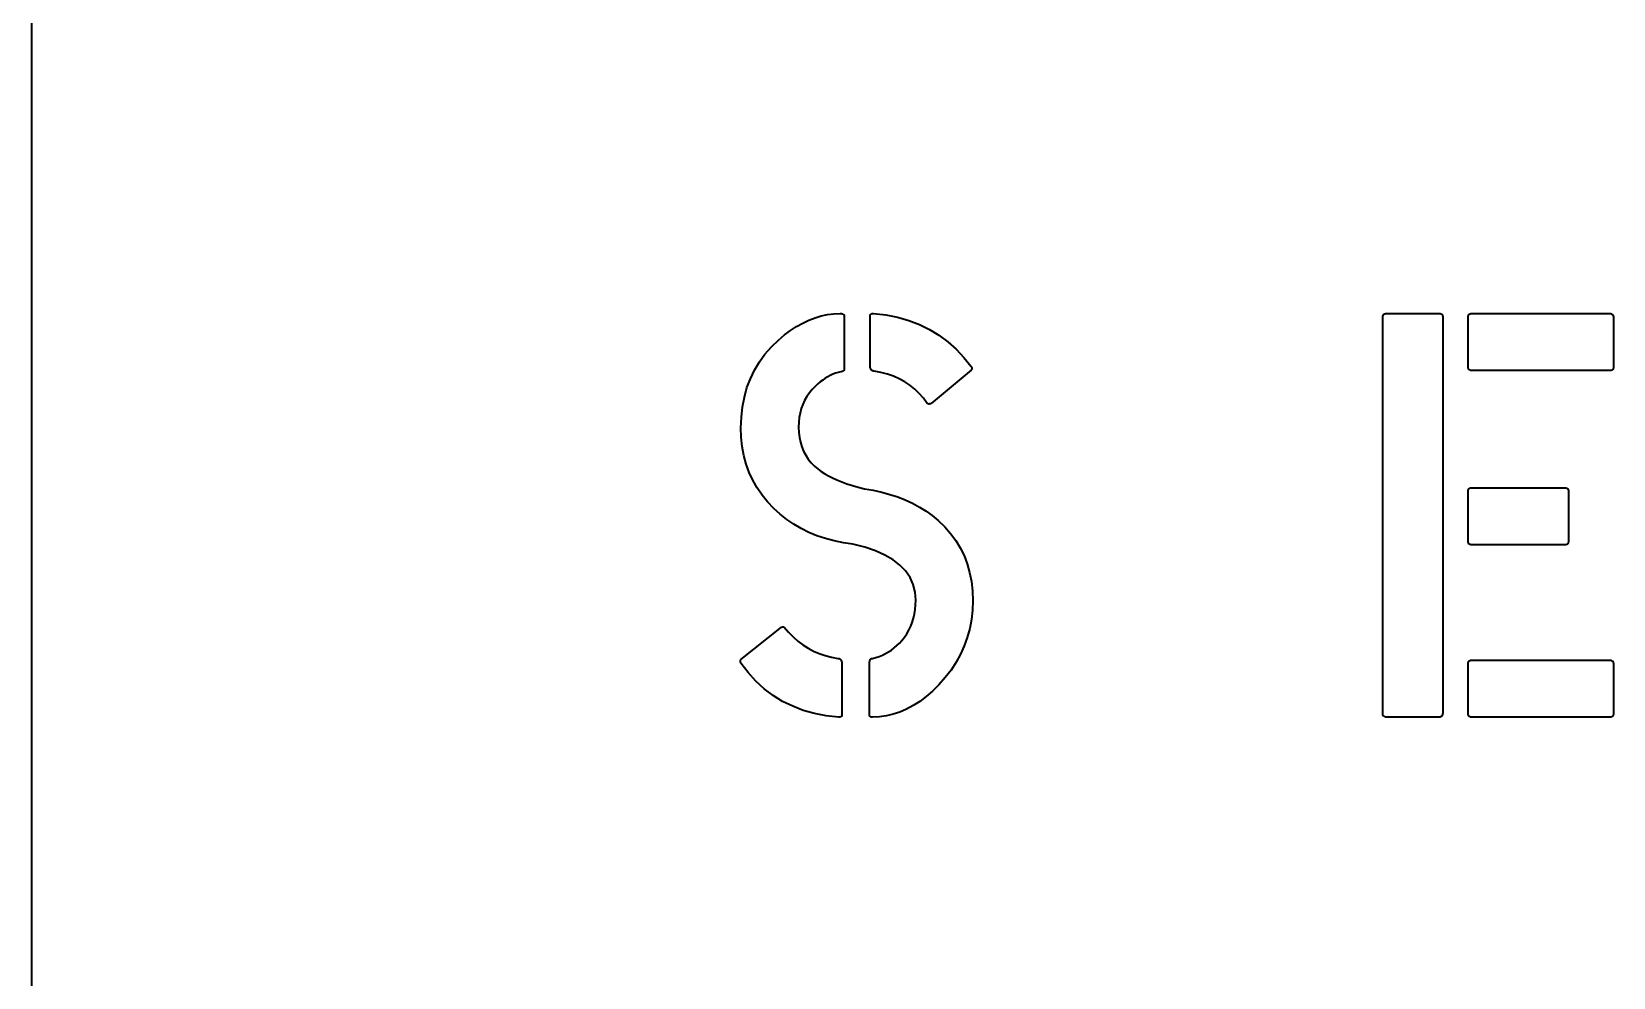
# Model space of a CAD drawing. Extents: x 10 to 410, y -69 to 348.
# Drawn here: x 10 to 88.4, y 38.1 to 85 of the extents above; entities that cross this region are included whole.
import ezdxf

# ---------------------------------------------------------------- set-up
doc = ezdxf.new("R2010")
doc.units = 0

msp = doc.modelspace()

# ---------------------------------------------------------------- linework, layer by layer
at = {"color": 7, "lineweight": 35}
msp.add_line((10, 348.5), (10, -51.5), dxfattribs=at)
at = {"color": 7, "lineweight": 35, "ltscale": 0.008435}
msp.add_line((48.209427, 70.526855), (48.514282, 70.671432), dxfattribs=at)
at = {"color": 7, "lineweight": 35, "ltscale": 0.008215}
msp.add_line((48.514282, 70.671432), (48.820862, 70.789719), dxfattribs=at)
at = {"color": 7, "lineweight": 35, "ltscale": 0.008043}
msp.add_line((48.820862, 70.789719), (49.129135, 70.881714), dxfattribs=at)
at = {"color": 7, "lineweight": 35, "ltscale": 0.007923}
msp.add_line((49.129135, 70.881714), (49.439148, 70.947433), dxfattribs=at)
at = {"color": 7, "lineweight": 35, "ltscale": 0.007855}
msp.add_line((49.439148, 70.947433), (49.750854, 70.986862), dxfattribs=at)
at = {"color": 7, "lineweight": 35, "ltscale": 0.007843}
msp.add_line((49.750854, 70.986862), (50.064285, 71), dxfattribs=at)
at = {"color": 7, "lineweight": 35, "ltscale": 0.00095}
msp.add_line((50.064285, 71), (50.10228, 70.998856), dxfattribs=at)
at = {"color": 7, "lineweight": 35, "ltscale": 0.000854}
msp.add_line((50.10228, 70.998856), (50.136276, 70.995422), dxfattribs=at)
at = {"color": 7, "lineweight": 35, "ltscale": 0.000764}
msp.add_line((50.136276, 70.995422), (50.16629, 70.989716), dxfattribs=at)
at = {"color": 7, "lineweight": 35, "ltscale": 0.00068}
for p, q in [((50.16629, 70.989716), (50.192291, 70.98172)), ((79.919708, 70.884293), (79.921432, 70.857147)), ((50.264282, 68.257141), (50.262573, 68.229996)), ((88.262856, 68.173141), (88.23571, 68.171432)), ((54.550858, 66.532578), (54.524857, 66.524567)), ((86.034279, 59.544571), (86.007133, 59.542862)), ((88.262856, 51.001709), (88.23571, 51))]:
    msp.add_line(p, q, dxfattribs=at)
at = {"color": 7, "lineweight": 35, "ltscale": 0.000607}
for p, q in [((50.192291, 70.98172), (50.214279, 70.97142)), ((51.591431, 53.893707), (51.612854, 53.905136))]:
    msp.add_line(p, q, dxfattribs=at)
at = {"color": 7, "lineweight": 35, "ltscale": 0.000549}
msp.add_line((50.214279, 70.97142), (50.232285, 70.958862), dxfattribs=at)
at = {"color": 7, "lineweight": 35, "ltscale": 0.00051}
msp.add_line((50.232285, 70.958862), (50.246277, 70.944), dxfattribs=at)
at = {"color": 7, "lineweight": 35, "ltscale": 0.000496}
msp.add_line((50.246277, 70.944), (50.256287, 70.926865), dxfattribs=at)
at = {"color": 7, "lineweight": 35, "ltscale": 0.000509}
for p, q in [((50.256287, 70.926865), (50.262283, 70.907425)), ((51.59285, 70.978577), (51.61171, 70.986282)), ((50.107147, 51.021423), (50.088287, 51.013718))]:
    msp.add_line(p, q, dxfattribs=at)
at = {"color": 7, "lineweight": 35, "ltscale": 0.000545}
msp.add_line((50.262283, 70.907425), (50.264282, 70.885712), dxfattribs=at)
at = {"color": 7, "lineweight": 35, "ltscale": 0.065714}
for p, q in [((50.264282, 70.885712), (50.264282, 68.257141)), ((77.121429, 71), (79.75, 71))]:
    msp.add_line(p, q, dxfattribs=at)
at = {"color": 7, "lineweight": 35, "ltscale": 0.000409}
for p, q in [((51.550003, 70.914291), (51.551712, 70.930573)), ((51.56543, 70.957993), (51.577423, 70.969147)), ((50.134567, 51.042007), (50.122574, 51.030853)), ((50.149994, 51.085709), (50.148285, 51.069427)), ((51.522858, 51.069427), (51.521423, 51.085709))]:
    msp.add_line(p, q, dxfattribs=at)
at = {"color": 7, "lineweight": 35, "ltscale": 0.063572}
msp.add_line((51.550003, 68.371429), (51.550003, 70.914291), dxfattribs=at)
at = {"color": 7, "lineweight": 35, "ltscale": 0.000386}
for p, q in [((51.551712, 70.930573), (51.556854, 70.945145)), ((51.556854, 70.945145), (51.56543, 70.957993)), ((50.143143, 51.054855), (50.134567, 51.042007)), ((50.148285, 51.069427), (50.143143, 51.054855))]:
    msp.add_line(p, q, dxfattribs=at)
at = {"color": 7, "lineweight": 35, "ltscale": 0.000452}
for p, q in [((51.577423, 70.969147), (51.59285, 70.978577)), ((50.122574, 51.030853), (50.107147, 51.021423))]:
    msp.add_line(p, q, dxfattribs=at)
at = {"color": 7, "lineweight": 35, "ltscale": 0.000577}
for p, q in [((51.61171, 70.986282), (51.634003, 70.992279)), ((79.906006, 70.930008), (79.914566, 70.908569)), ((50.257431, 68.205719), (50.248856, 68.18428)), ((56.56543, 68.217148), (56.550003, 68.199997)), ((88.308571, 68.186859), (88.28714, 68.178284)), ((86.079994, 59.558289), (86.058571, 59.549713)), ((50.088287, 51.013718), (50.065994, 51.007721)), ((88.308571, 51.015427), (88.28714, 51.006851))]:
    msp.add_line(p, q, dxfattribs=at)
at = {"color": 7, "lineweight": 35, "ltscale": 0.000652}
for p, q in [((51.634003, 70.992279), (51.659714, 70.996567)), ((76.992859, 70.949997), (77.011719, 70.968002)), ((81.22142, 70.949997), (81.24028, 70.968002)), ((88.328568, 70.957138), (88.346565, 70.938278)), ((81.24028, 68.20343), (81.22142, 68.22142)), ((81.22142, 62.321426), (81.24028, 62.339432)), ((86.099998, 62.328568), (86.117996, 62.309708)), ((81.24028, 59.57486), (81.22142, 59.59285)), ((81.22142, 53.778564), (81.24028, 53.79657)), ((88.328568, 53.785721), (88.346565, 53.766861)), ((50.065994, 51.007721), (50.040283, 51.003433)), ((77, 51.042862), (76.981995, 51.061722)), ((81.24028, 51.031998), (81.22142, 51.050003))]:
    msp.add_line(p, q, dxfattribs=at)
at = {"color": 7, "lineweight": 35, "ltscale": 0.000731}
for p, q in [((51.659714, 70.996567), (51.688858, 70.999146)), ((50.040283, 51.003433), (50.011139, 51.000854))]:
    msp.add_line(p, q, dxfattribs=at)
at = {"color": 7, "lineweight": 35, "ltscale": 0.000814}
for p, q in [((51.688858, 70.999146), (51.72142, 71)), ((50.011139, 51.000854), (49.978577, 51))]:
    msp.add_line(p, q, dxfattribs=at)
at = {"color": 7, "lineweight": 35, "ltscale": 0.015329}
msp.add_line((51.72142, 71), (52.330276, 70.927429), dxfattribs=at)
at = {"color": 7, "lineweight": 35, "ltscale": 0.014803}
msp.add_line((52.330276, 70.927429), (52.911133, 70.812576), dxfattribs=at)
at = {"color": 7, "lineweight": 35, "ltscale": 0.014369}
for p, q in [((52.911133, 70.812576), (53.464005, 70.655426)), ((48.788849, 51.180573), (48.235992, 51.337708))]:
    msp.add_line(p, q, dxfattribs=at)
at = {"color": 7, "lineweight": 35, "ltscale": 0.014037}
msp.add_line((53.464005, 70.655426), (53.988861, 70.456009), dxfattribs=at)
at = {"color": 7, "lineweight": 35, "ltscale": 0.000951}
for p, q in [((76.949997, 70.800003), (76.951706, 70.837997)), ((81.178574, 70.800003), (81.180283, 70.837997)), ((88.178566, 71), (88.216568, 70.998291)), ((81.180283, 68.33342), (81.178574, 68.371429)), ((81.178574, 62.171432), (81.180283, 62.209427)), ((85.949997, 62.371429), (85.987999, 62.36972)), ((81.180283, 59.704849), (81.178574, 59.742859)), ((81.178574, 53.628571), (81.180283, 53.666565)), ((88.178566, 53.828568), (88.216568, 53.826859)), ((77.149994, 51), (77.112, 51.001709)), ((79.921432, 51.199997), (79.919434, 51.162003)), ((81.180283, 51.162003), (81.178574, 51.199997))]:
    msp.add_line(p, q, dxfattribs=at)
at = {"color": 7, "lineweight": 35, "ltscale": 0.490714}
msp.add_line((76.949997, 51.171432), (76.949997, 70.800003), dxfattribs=at)
at = {"color": 7, "lineweight": 35, "ltscale": 0.00086}
for p, q in [((76.951706, 70.837997), (76.956848, 70.871994)), ((81.180283, 70.837997), (81.185425, 70.871994)), ((88.216568, 70.998291), (88.250565, 70.993149)), ((81.185425, 68.299423), (81.180283, 68.33342)), ((81.180283, 62.209427), (81.185425, 62.243423)), ((85.987999, 62.36972), (86.021996, 62.364578)), ((81.185425, 59.670853), (81.180283, 59.704849)), ((81.180283, 53.666565), (81.185425, 53.700577)), ((88.216568, 53.826859), (88.250565, 53.821716)), ((77.112, 51.001709), (77.078003, 51.006851)), ((81.185425, 51.128006), (81.180283, 51.162003))]:
    msp.add_line(p, q, dxfattribs=at)
at = {"color": 7, "lineweight": 35, "ltscale": 0.00078}
for p, q in [((76.956848, 70.871994), (76.965424, 70.901993)), ((81.185425, 70.871994), (81.194, 70.901993)), ((88.250565, 70.993149), (88.280571, 70.984573)), ((81.194, 68.269424), (81.185425, 68.299423)), ((81.185425, 62.243423), (81.194, 62.273422)), ((86.021996, 62.364578), (86.051994, 62.356003)), ((81.194, 59.640854), (81.185425, 59.670853)), ((81.185425, 53.700577), (81.194, 53.730576)), ((88.250565, 53.821716), (88.280571, 53.813141)), ((77.078003, 51.006851), (77.048004, 51.015427)), ((81.194, 51.098007), (81.185425, 51.128006))]:
    msp.add_line(p, q, dxfattribs=at)
at = {"color": 7, "lineweight": 35, "ltscale": 0.000716}
for p, q in [((76.965424, 70.901993), (76.977432, 70.927994)), ((81.194, 70.901993), (81.205994, 70.927994)), ((88.280571, 70.984573), (88.306564, 70.97258)), ((81.205994, 68.243423), (81.194, 68.269424)), ((81.194, 62.273422), (81.205994, 62.299423)), ((86.051994, 62.356003), (86.077995, 62.343994)), ((81.205994, 59.614853), (81.194, 59.640854)), ((81.194, 53.730576), (81.205994, 53.756577)), ((88.280571, 53.813141), (88.306564, 53.801147)), ((77.048004, 51.015427), (77.022003, 51.027435)), ((81.205994, 51.072006), (81.194, 51.098007))]:
    msp.add_line(p, q, dxfattribs=at)
at = {"color": 7, "lineweight": 35, "ltscale": 0.000672}
for p, q in [((76.977432, 70.927994), (76.992859, 70.949997)), ((81.205994, 70.927994), (81.22142, 70.949997)), ((88.306564, 70.97258), (88.328568, 70.957138)), ((81.22142, 68.22142), (81.205994, 68.243423)), ((81.205994, 62.299423), (81.22142, 62.321426)), ((86.077995, 62.343994), (86.099998, 62.328568)), ((81.22142, 59.59285), (81.205994, 59.614853)), ((88.306564, 53.801147), (88.328568, 53.785721)), ((77.022003, 51.027435), (77, 51.042862)), ((81.22142, 51.050003), (81.205994, 51.072006))]:
    msp.add_line(p, q, dxfattribs=at)
at = {"color": 7, "lineweight": 35, "ltscale": 0.000658}
for p, q in [((77.011719, 70.968002), (77.033997, 70.981995)), ((81.24028, 70.968002), (81.262573, 70.981995)), ((88.346565, 70.938278), (88.360565, 70.916)), ((81.262573, 68.189423), (81.24028, 68.20343)), ((81.24028, 62.339432), (81.262573, 62.353424)), ((86.117996, 62.309708), (86.131996, 62.28743)), ((81.262573, 59.560852), (81.24028, 59.57486)), ((81.24028, 53.79657), (81.262573, 53.810577)), ((88.346565, 53.766861), (88.360565, 53.744568)), ((76.981995, 51.061722), (76.968002, 51.084)), ((81.262573, 51.018005), (81.24028, 51.031998))]:
    msp.add_line(p, q, dxfattribs=at)
at = {"color": 7, "lineweight": 35, "ltscale": 0.00069}
for p, q in [((77.033997, 70.981995), (77.059708, 70.992004)), ((81.262573, 70.981995), (81.288284, 70.992004)), ((88.360565, 70.916), (88.370567, 70.890289)), ((81.288284, 68.179428), (81.262573, 68.189423)), ((81.262573, 62.353424), (81.288284, 62.363434)), ((86.131996, 62.28743), (86.141991, 62.261719)), ((81.288284, 59.550858), (81.262573, 59.560852)), ((81.262573, 53.810577), (81.288284, 53.820572)), ((88.360565, 53.744568), (88.370567, 53.718857)), ((76.968002, 51.084), (76.957993, 51.109711)), ((81.288284, 51.007996), (81.262573, 51.018005))]:
    msp.add_line(p, q, dxfattribs=at)
at = {"color": 7, "lineweight": 35, "ltscale": 0.000744}
for p, q in [((77.059708, 70.992004), (77.088852, 70.998001)), ((81.288284, 70.992004), (81.317429, 70.998001)), ((88.370567, 70.890289), (88.376564, 70.861145)), ((81.317429, 68.173431), (81.288284, 68.179428)), ((81.288284, 62.363434), (81.317429, 62.369431)), ((86.141991, 62.261719), (86.147995, 62.232574)), ((81.317429, 59.544861), (81.288284, 59.550858)), ((81.288284, 53.820572), (81.317429, 53.826569)), ((88.370567, 53.718857), (88.376564, 53.689713)), ((76.957993, 51.109711), (76.951996, 51.138855)), ((81.317429, 51.001999), (81.288284, 51.007996))]:
    msp.add_line(p, q, dxfattribs=at)
at = {"color": 7, "lineweight": 35, "ltscale": 0.000816}
for p, q in [((77.088852, 70.998001), (77.121429, 71)), ((81.317429, 70.998001), (81.349991, 71)), ((88.376564, 70.861145), (88.378571, 70.828568)), ((81.349991, 68.171432), (81.317429, 68.173431)), ((81.317429, 62.369431), (81.349991, 62.371429)), ((86.147995, 62.232574), (86.150002, 62.199997)), ((81.349991, 59.542862), (81.317429, 59.544861)), ((81.317429, 53.826569), (81.349991, 53.828568)), ((88.376564, 53.689713), (88.378571, 53.65715)), ((76.951996, 51.138855), (76.949997, 51.171432)), ((81.349991, 51), (81.317429, 51.001999))]:
    msp.add_line(p, q, dxfattribs=at)
at = {"color": 7, "lineweight": 35, "ltscale": 0.000815}
for p, q in [((79.75, 71), (79.782562, 70.998566)), ((88.378563, 68.34285), (88.377136, 68.310287)), ((50.125427, 68.115707), (50.09285, 68.114288)), ((86.149994, 59.714279), (86.148567, 59.681717)), ((88.378563, 51.171432), (88.377136, 51.138855))]:
    msp.add_line(p, q, dxfattribs=at)
at = {"color": 7, "lineweight": 35, "ltscale": 0.000736}
for p, q in [((79.782562, 70.998566), (79.811707, 70.994278)), ((88.377136, 68.310287), (88.372856, 68.281143)), ((50.154572, 68.119995), (50.125427, 68.115707)), ((51.687134, 68.151993), (51.660004, 68.163422)), ((86.148567, 59.681717), (86.144279, 59.652573)), ((50.012848, 53.905136), (50.039993, 53.893707)), ((88.377136, 51.138855), (88.372856, 51.109711))]:
    msp.add_line(p, q, dxfattribs=at)
at = {"color": 7, "lineweight": 35, "ltscale": 0.000667}
for p, q in [((79.811707, 70.994278), (79.837433, 70.987137)), ((88.372856, 68.281143), (88.365707, 68.255432)), ((50.180283, 68.127151), (50.154572, 68.119995)), ((86.144279, 59.652573), (86.137138, 59.626862)), ((88.372856, 51.109711), (88.365707, 51.084))]:
    msp.add_line(p, q, dxfattribs=at)
at = {"color": 7, "lineweight": 35, "ltscale": 0.00061}
msp.add_line((79.837433, 70.987137), (79.859711, 70.977142), dxfattribs=at)
at = {"color": 7, "lineweight": 35, "ltscale": 0.000571}
for p, q in [((79.859711, 70.977142), (79.878571, 70.964279)), ((88.355705, 68.233139), (88.34285, 68.214279)), ((54.500565, 66.51886), (54.477997, 66.515427)), ((86.127136, 59.604568), (86.114281, 59.585709)), ((88.355705, 51.061722), (88.34285, 51.042862))]:
    msp.add_line(p, q, dxfattribs=at)
at = {"color": 7, "lineweight": 35, "ltscale": 0.00055}
for p, q in [((79.878571, 70.964279), (79.893997, 70.948578)), ((88.34285, 68.214279), (88.327141, 68.198853)), ((88.34285, 51.042862), (88.327141, 51.027435))]:
    msp.add_line(p, q, dxfattribs=at)
at = {"color": 7, "lineweight": 35, "ltscale": 0.000553}
for p, q in [((79.893997, 70.948578), (79.906006, 70.930008)), ((88.327141, 68.198853), (88.308571, 68.186859)), ((50.248856, 68.18428), (50.236862, 68.16571)), ((86.098564, 59.570282), (86.079994, 59.558289)), ((88.327141, 51.027435), (88.308571, 51.015427))]:
    msp.add_line(p, q, dxfattribs=at)
at = {"color": 7, "lineweight": 35, "ltscale": 0.00062}
for p, q in [((79.914566, 70.908569), (79.919708, 70.884293)), ((50.262573, 68.229996), (50.257431, 68.205719))]:
    msp.add_line(p, q, dxfattribs=at)
at = {"color": 7, "lineweight": 35, "ltscale": 0.491429}
msp.add_line((79.921432, 70.857147), (79.921432, 51.199997), dxfattribs=at)
at = {"color": 7, "lineweight": 35, "ltscale": 0.060714}
for p, q in [((81.178574, 68.371429), (81.178574, 70.800003)), ((81.178574, 59.742859), (81.178574, 62.171432)), ((81.178574, 51.199997), (81.178574, 53.628571))]:
    msp.add_line(p, q, dxfattribs=at)
at = {"color": 7, "lineweight": 35, "ltscale": 0.170714}
for p, q in [((81.349991, 71), (88.178566, 71)), ((81.349991, 53.828568), (88.178566, 53.828568))]:
    msp.add_line(p, q, dxfattribs=at)
at = {"color": 7, "lineweight": 35, "ltscale": 0.062143}
for p, q in [((88.378571, 70.828568), (88.378563, 68.34285)), ((86.150002, 62.199997), (86.149994, 59.714279)), ((88.378571, 53.65715), (88.378563, 51.171432))]:
    msp.add_line(p, q, dxfattribs=at)
at = {"color": 7, "lineweight": 35, "ltscale": 0.00972}
msp.add_line((47.007141, 69.685715), (47.305145, 69.935425), dxfattribs=at)
at = {"color": 7, "lineweight": 35, "ltscale": 0.009346}
msp.add_line((47.305145, 69.935425), (47.604858, 70.158859), dxfattribs=at)
at = {"color": 7, "lineweight": 35, "ltscale": 0.009004}
msp.add_line((47.604858, 70.158859), (47.906281, 70.356003), dxfattribs=at)
at = {"color": 7, "lineweight": 35, "ltscale": 0.008699}
msp.add_line((47.906281, 70.356003), (48.209427, 70.526855), dxfattribs=at)
at = {"color": 7, "lineweight": 35, "ltscale": 0.013813}
msp.add_line((53.988861, 70.456009), (54.485718, 70.214279), dxfattribs=at)
at = {"color": 7, "lineweight": 35, "ltscale": 0.013704}
msp.add_line((54.485718, 70.214279), (54.954575, 69.930283), dxfattribs=at)
at = {"color": 7, "lineweight": 35, "ltscale": 0.013712}
msp.add_line((54.954575, 69.930283), (55.395432, 69.604004), dxfattribs=at)
at = {"color": 7, "lineweight": 35, "ltscale": 0.011837}
msp.add_line((46.059998, 68.598862), (46.338562, 68.98172), dxfattribs=at)
at = {"color": 7, "lineweight": 35, "ltscale": 0.012014}
msp.add_line((46.338562, 68.98172), (46.654282, 69.343994), dxfattribs=at)
at = {"color": 7, "lineweight": 35, "ltscale": 0.01228}
msp.add_line((46.654282, 69.343994), (47.007141, 69.685715), dxfattribs=at)
at = {"color": 7, "lineweight": 35, "ltscale": 0.013836}
msp.add_line((55.395432, 69.604004), (55.808289, 69.235428), dxfattribs=at)
at = {"color": 7, "lineweight": 35, "ltscale": 0.014074}
msp.add_line((55.808289, 69.235428), (56.193146, 68.82457), dxfattribs=at)
at = {"color": 7, "lineweight": 35, "ltscale": 0.011766}
msp.add_line((45.614288, 67.771423), (45.818573, 68.195419), dxfattribs=at)
at = {"color": 7, "lineweight": 35, "ltscale": 0.011754}
msp.add_line((45.818573, 68.195419), (46.059998, 68.598862), dxfattribs=at)
at = {"color": 7, "lineweight": 35, "ltscale": 0.0011}
for p, q in [((51.557144, 68.328003), (51.550003, 68.371429)), ((50.142853, 53.729141), (50.149994, 53.685715))]:
    msp.add_line(p, q, dxfattribs=at)
at = {"color": 7, "lineweight": 35, "ltscale": 0.001003}
for p, q in [((51.567139, 68.289139), (51.557144, 68.328003)), ((50.132858, 53.768005), (50.142853, 53.729141))]:
    msp.add_line(p, q, dxfattribs=at)
at = {"color": 7, "lineweight": 35, "ltscale": 0.000916}
for p, q in [((51.580002, 68.254852), (51.567139, 68.289139)), ((50.119995, 53.802292), (50.132858, 53.768005))]:
    msp.add_line(p, q, dxfattribs=at)
at = {"color": 7, "lineweight": 35, "ltscale": 0.00084}
for p, q in [((51.595718, 68.225143), (51.580002, 68.254852)), ((50.104279, 53.832001), (50.119995, 53.802292))]:
    msp.add_line(p, q, dxfattribs=at)
at = {"color": 7, "lineweight": 35, "ltscale": 0.000782}
for p, q in [((51.614288, 68.199997), (51.595718, 68.225143)), ((50.085709, 53.857147), (50.104279, 53.832001))]:
    msp.add_line(p, q, dxfattribs=at)
at = {"color": 7, "lineweight": 35, "ltscale": 0.000742}
for p, q in [((51.635712, 68.179428), (51.614288, 68.199997)), ((50.064285, 53.877716), (50.085709, 53.857147))]:
    msp.add_line(p, q, dxfattribs=at)
at = {"color": 7, "lineweight": 35, "ltscale": 0.064385}
msp.add_line((56.550003, 68.199997), (54.578568, 66.542862), dxfattribs=at)
at = {"color": 7, "lineweight": 35, "ltscale": 0.01442}
msp.add_line((56.193146, 68.82457), (56.550003, 68.371429), dxfattribs=at)
at = {"color": 7, "lineweight": 35, "ltscale": 0.000576}
msp.add_line((56.550003, 68.371429), (56.56543, 68.354294), dxfattribs=at)
at = {"color": 7, "lineweight": 35, "ltscale": 0.000523}
for p, q in [((56.56543, 68.354294), (56.577423, 68.337143)), ((56.577423, 68.234283), (56.56543, 68.217148))]:
    msp.add_line(p, q, dxfattribs=at)
at = {"color": 7, "lineweight": 35, "ltscale": 0.000479}
for p, q in [((56.577423, 68.337143), (56.585999, 68.319992)), ((56.585999, 68.251434), (56.577423, 68.234283)), ((54.457138, 66.514282), (54.438004, 66.515427))]:
    msp.add_line(p, q, dxfattribs=at)
at = {"color": 7, "lineweight": 35, "ltscale": 0.000447}
for p, q in [((56.585999, 68.319992), (56.591141, 68.302856)), ((56.591141, 68.26857), (56.585999, 68.251434))]:
    msp.add_line(p, q, dxfattribs=at)
at = {"color": 7, "lineweight": 35, "ltscale": 0.000431}
for p, q in [((56.591141, 68.302856), (56.59285, 68.285721)), ((56.59285, 68.285721), (56.591141, 68.26857))]:
    msp.add_line(p, q, dxfattribs=at)
at = {"color": 7, "lineweight": 35, "ltscale": 0.000611}
for p, q in [((88.365707, 68.255432), (88.355705, 68.233139)), ((50.202576, 68.137146), (50.180283, 68.127151)), ((86.137138, 59.626862), (86.127136, 59.604568)), ((51.637146, 51.000854), (51.612854, 51.003433)), ((88.365707, 51.084), (88.355705, 51.061722))]:
    msp.add_line(p, q, dxfattribs=at)
at = {"color": 7, "lineweight": 35, "ltscale": 0.011874}
msp.add_line((45.447144, 67.326859), (45.614288, 67.771423), dxfattribs=at)
at = {"color": 7, "lineweight": 35, "ltscale": 0.00408}
msp.add_line((48.956284, 67.509995), (48.835709, 67.399994), dxfattribs=at)
at = {"color": 7, "lineweight": 35, "ltscale": 0.003961}
msp.add_line((49.078003, 67.611435), (48.956284, 67.509995), dxfattribs=at)
at = {"color": 7, "lineweight": 35, "ltscale": 0.00385}
msp.add_line((49.200851, 67.704285), (49.078003, 67.611435), dxfattribs=at)
at = {"color": 7, "lineweight": 35, "ltscale": 0.003749}
msp.add_line((49.32486, 67.788574), (49.200851, 67.704285), dxfattribs=at)
at = {"color": 7, "lineweight": 35, "ltscale": 0.003656}
msp.add_line((49.449997, 67.864288), (49.32486, 67.788574), dxfattribs=at)
at = {"color": 7, "lineweight": 35, "ltscale": 0.003575}
msp.add_line((49.576279, 67.931427), (49.449997, 67.864288), dxfattribs=at)
at = {"color": 7, "lineweight": 35, "ltscale": 0.003506}
msp.add_line((49.703705, 67.990005), (49.576279, 67.931427), dxfattribs=at)
at = {"color": 7, "lineweight": 35, "ltscale": 0.003449}
msp.add_line((49.832291, 68.039993), (49.703705, 67.990005), dxfattribs=at)
at = {"color": 7, "lineweight": 35, "ltscale": 0.003404}
msp.add_line((49.96199, 68.081436), (49.832291, 68.039993), dxfattribs=at)
at = {"color": 7, "lineweight": 35, "ltscale": 0.003373}
msp.add_line((50.09285, 68.114288), (49.96199, 68.081436), dxfattribs=at)
at = {"color": 7, "lineweight": 35, "ltscale": 0.00057}
msp.add_line((50.22142, 68.149994), (50.202576, 68.137146), dxfattribs=at)
at = {"color": 7, "lineweight": 35, "ltscale": 0.000551}
for p, q in [((50.236862, 68.16571), (50.22142, 68.149994)), ((86.114281, 59.585709), (86.098564, 59.570282))]:
    msp.add_line(p, q, dxfattribs=at)
at = {"color": 7, "lineweight": 35, "ltscale": 0.000727}
for p, q in [((51.660004, 68.163422), (51.635712, 68.179428)), ((50.039993, 53.893707), (50.064285, 53.877716))]:
    msp.add_line(p, q, dxfattribs=at)
at = {"color": 7, "lineweight": 35, "ltscale": 0.00077}
msp.add_line((51.717148, 68.145142), (51.687134, 68.151993), dxfattribs=at)
at = {"color": 7, "lineweight": 35, "ltscale": 0.000823}
for p, q in [((51.75, 68.142853), (51.717148, 68.145142)), ((49.949997, 53.914291), (49.982849, 53.912003))]:
    msp.add_line(p, q, dxfattribs=at)
at = {"color": 7, "lineweight": 35, "ltscale": 0.008515}
msp.add_line((52.084854, 68.080566), (51.75, 68.142853), dxfattribs=at)
at = {"color": 7, "lineweight": 35, "ltscale": 0.008244}
msp.add_line((52.403717, 67.996567), (52.084854, 68.080566), dxfattribs=at)
at = {"color": 7, "lineweight": 35, "ltscale": 0.008019}
msp.add_line((52.706573, 67.890854), (52.403717, 67.996567), dxfattribs=at)
at = {"color": 7, "lineweight": 35, "ltscale": 0.007847}
msp.add_line((52.993423, 67.763428), (52.706573, 67.890854), dxfattribs=at)
at = {"color": 7, "lineweight": 35, "ltscale": 0.00773}
msp.add_line((53.264282, 67.614288), (52.993423, 67.763428), dxfattribs=at)
at = {"color": 7, "lineweight": 35, "ltscale": 0.007671}
for p, q in [((53.519135, 67.443436), (53.264282, 67.614288)), ((53.757996, 67.250854), (53.519135, 67.443436))]:
    msp.add_line(p, q, dxfattribs=at)
at = {"color": 7, "lineweight": 35, "ltscale": 0.172143}
for p, q in [((88.23571, 68.171432), (81.349991, 68.171432)), ((88.23571, 51), (81.349991, 51))]:
    msp.add_line(p, q, dxfattribs=at)
at = {"color": 7, "lineweight": 35, "ltscale": 0.000621}
for p, q in [((88.28714, 68.178284), (88.262856, 68.173141)), ((86.058571, 59.549713), (86.034279, 59.544571)), ((88.28714, 51.006851), (88.262856, 51.001709))]:
    msp.add_line(p, q, dxfattribs=at)
at = {"color": 7, "lineweight": 35, "ltscale": 0.012363}
msp.add_line((45.224289, 66.375992), (45.317139, 66.86171), dxfattribs=at)
at = {"color": 7, "lineweight": 35, "ltscale": 0.012074}
msp.add_line((45.317139, 66.86171), (45.447144, 67.326859), dxfattribs=at)
at = {"color": 7, "lineweight": 35, "ltscale": 0.005462}
msp.add_line((48.30542, 66.691422), (48.214279, 66.492859), dxfattribs=at)
at = {"color": 7, "lineweight": 35, "ltscale": 0.00546}
msp.add_line((48.413147, 66.881424), (48.30542, 66.691422), dxfattribs=at)
at = {"color": 7, "lineweight": 35, "ltscale": 0.005498}
msp.add_line((48.53743, 67.062851), (48.413147, 66.881424), dxfattribs=at)
at = {"color": 7, "lineweight": 35, "ltscale": 0.005575}
msp.add_line((48.678284, 67.235718), (48.53743, 67.062851), dxfattribs=at)
at = {"color": 7, "lineweight": 35, "ltscale": 0.005688}
msp.add_line((48.835709, 67.399994), (48.678284, 67.235718), dxfattribs=at)
at = {"color": 7, "lineweight": 35, "ltscale": 0.007729}
msp.add_line((53.98085, 67.036575), (53.757996, 67.250854), dxfattribs=at)
at = {"color": 7, "lineweight": 35, "ltscale": 0.007846}
msp.add_line((54.187714, 66.800568), (53.98085, 67.036575), dxfattribs=at)
at = {"color": 7, "lineweight": 35, "ltscale": 0.008017}
msp.add_line((54.378571, 66.542862), (54.187714, 66.800568), dxfattribs=at)
at = {"color": 7, "lineweight": 35, "ltscale": 0.01318}
msp.add_line((45.149994, 65.34285), (45.168564, 65.86972), dxfattribs=at)
at = {"color": 7, "lineweight": 35, "ltscale": 0.012733}
msp.add_line((45.168564, 65.86972), (45.224289, 66.375992), dxfattribs=at)
at = {"color": 7, "lineweight": 35, "ltscale": 0.005855}
msp.add_line((48.040283, 65.845718), (48.015427, 65.612854), dxfattribs=at)
at = {"color": 7, "lineweight": 35, "ltscale": 0.005702}
msp.add_line((48.081711, 66.070007), (48.040283, 65.845718), dxfattribs=at)
at = {"color": 7, "lineweight": 35, "ltscale": 0.005584}
msp.add_line((48.139709, 66.285721), (48.081711, 66.070007), dxfattribs=at)
at = {"color": 7, "lineweight": 35, "ltscale": 0.005504}
msp.add_line((48.214279, 66.492859), (48.139709, 66.285721), dxfattribs=at)
at = {"color": 7, "lineweight": 35, "ltscale": 0.000401}
msp.add_line((54.390854, 66.532578), (54.378571, 66.542862), dxfattribs=at)
at = {"color": 7, "lineweight": 35, "ltscale": 0.000403}
msp.add_line((54.404861, 66.524567), (54.390854, 66.532578), dxfattribs=at)
at = {"color": 7, "lineweight": 35, "ltscale": 0.000418}
for p, q in [((54.420563, 66.51886), (54.404861, 66.524567)), ((47.183136, 55.475433), (47.198853, 55.48114))]:
    msp.add_line(p, q, dxfattribs=at)
at = {"color": 7, "lineweight": 35, "ltscale": 0.000444}
msp.add_line((54.438004, 66.515427), (54.420563, 66.51886), dxfattribs=at)
at = {"color": 7, "lineweight": 35, "ltscale": 0.000522}
msp.add_line((54.477997, 66.515427), (54.457138, 66.514282), dxfattribs=at)
at = {"color": 7, "lineweight": 35, "ltscale": 0.000624}
msp.add_line((54.524857, 66.524567), (54.500565, 66.51886), dxfattribs=at)
at = {"color": 7, "lineweight": 35, "ltscale": 0.000739}
msp.add_line((54.578568, 66.542862), (54.550858, 66.532578), dxfattribs=at)
at = {"color": 7, "lineweight": 35, "ltscale": 0.011936}
msp.add_line((45.16629, 64.865707), (45.149994, 65.34285), dxfattribs=at)
at = {"color": 7, "lineweight": 35, "ltscale": 0.006039}
msp.add_line((48.015427, 65.612854), (48.007141, 65.371429), dxfattribs=at)
at = {"color": 7, "lineweight": 35, "ltscale": 0.006569}
msp.add_line((48.007141, 65.371429), (48.016861, 65.108856), dxfattribs=at)
at = {"color": 7, "lineweight": 35, "ltscale": 0.006306}
msp.add_line((48.016861, 65.108856), (48.046005, 64.858292), dxfattribs=at)
at = {"color": 7, "lineweight": 35, "ltscale": 0.011564}
msp.add_line((45.215134, 64.405716), (45.16629, 64.865707), dxfattribs=at)
at = {"color": 7, "lineweight": 35, "ltscale": 0.011257}
msp.add_line((45.29657, 63.96286), (45.215134, 64.405716), dxfattribs=at)
at = {"color": 7, "lineweight": 35, "ltscale": 0.006087}
msp.add_line((48.046005, 64.858292), (48.094574, 64.61972), dxfattribs=at)
at = {"color": 7, "lineweight": 35, "ltscale": 0.005914}
msp.add_line((48.094574, 64.61972), (48.162567, 64.393143), dxfattribs=at)
at = {"color": 7, "lineweight": 35, "ltscale": 0.005792}
msp.add_line((48.162567, 64.393143), (48.25, 64.178574), dxfattribs=at)
at = {"color": 7, "lineweight": 35, "ltscale": 0.011018}
msp.add_line((45.410568, 63.53714), (45.29657, 63.96286), dxfattribs=at)
at = {"color": 7, "lineweight": 35, "ltscale": 0.010852}
msp.add_line((45.557144, 63.128571), (45.410568, 63.53714), dxfattribs=at)
at = {"color": 7, "lineweight": 35, "ltscale": 0.005726}
msp.add_line((48.25, 64.178574), (48.356857, 63.975998), dxfattribs=at)
at = {"color": 7, "lineweight": 35, "ltscale": 0.005715}
msp.add_line((48.356857, 63.975998), (48.483139, 63.785431), dxfattribs=at)
at = {"color": 7, "lineweight": 35, "ltscale": 0.005762}
msp.add_line((48.483139, 63.785431), (48.62886, 63.606857), dxfattribs=at)
at = {"color": 7, "lineweight": 35, "ltscale": 0.005864}
msp.add_line((48.62886, 63.606857), (48.793991, 63.440292), dxfattribs=at)
at = {"color": 7, "lineweight": 35, "ltscale": 0.010762}
msp.add_line((45.736282, 62.737137), (45.557144, 63.128571), dxfattribs=at)
at = {"color": 7, "lineweight": 35, "ltscale": 0.01075}
msp.add_line((45.947998, 62.362854), (45.736282, 62.737137), dxfattribs=at)
at = {"color": 7, "lineweight": 35, "ltscale": 0.006019}
msp.add_line((48.793991, 63.440292), (48.978577, 63.285721), dxfattribs=at)
at = {"color": 7, "lineweight": 35, "ltscale": 0.004717}
msp.add_line((48.978577, 63.285721), (49.130005, 63.173141), dxfattribs=at)
at = {"color": 7, "lineweight": 35, "ltscale": 0.00502}
msp.add_line((49.130005, 63.173141), (49.298569, 63.063995), dxfattribs=at)
at = {"color": 7, "lineweight": 35, "ltscale": 0.005342}
msp.add_line((49.298569, 63.063995), (49.484283, 62.958282), dxfattribs=at)
at = {"color": 7, "lineweight": 35, "ltscale": 0.005679}
msp.add_line((49.484283, 62.958282), (49.687134, 62.856003), dxfattribs=at)
at = {"color": 7, "lineweight": 35, "ltscale": 0.00603}
msp.add_line((49.687134, 62.856003), (49.907135, 62.757141), dxfattribs=at)
at = {"color": 7, "lineweight": 35, "ltscale": 0.006391}
msp.add_line((49.907135, 62.757141), (50.144287, 62.661713), dxfattribs=at)
at = {"color": 7, "lineweight": 35, "ltscale": 0.010817}
msp.add_line((46.192276, 62.005707), (45.947998, 62.362854), dxfattribs=at)
at = {"color": 7, "lineweight": 35, "ltscale": 0.010962}
msp.add_line((46.469147, 61.66571), (46.192276, 62.005707), dxfattribs=at)
at = {"color": 7, "lineweight": 35, "ltscale": 0.00676}
msp.add_line((50.144287, 62.661713), (50.398575, 62.569717), dxfattribs=at)
at = {"color": 7, "lineweight": 35, "ltscale": 0.007138}
msp.add_line((50.398575, 62.569717), (50.669998, 62.48114), dxfattribs=at)
at = {"color": 7, "lineweight": 35, "ltscale": 0.007522}
msp.add_line((50.669998, 62.48114), (50.958572, 62.395996), dxfattribs=at)
at = {"color": 7, "lineweight": 35, "ltscale": 0.007911}
msp.add_line((50.958572, 62.395996), (51.264282, 62.314285), dxfattribs=at)
at = {"color": 7, "lineweight": 35, "ltscale": 0.011091}
msp.add_line((51.264282, 62.314285), (51.701996, 62.242004), dxfattribs=at)
at = {"color": 7, "lineweight": 35, "ltscale": 0.010786}
msp.add_line((51.701996, 62.242004), (52.123718, 62.150864), dxfattribs=at)
at = {"color": 7, "lineweight": 35, "ltscale": 0.010509}
for p, q in [((52.123718, 62.150864), (52.529419, 62.040863)), ((47.419708, 60.79657), (47.090286, 61.057709))]:
    msp.add_line(p, q, dxfattribs=at)
at = {"color": 7, "lineweight": 35, "ltscale": 0.010262}
msp.add_line((52.529419, 62.040863), (52.919144, 61.912003), dxfattribs=at)
at = {"color": 7, "lineweight": 35, "ltscale": 0.115}
msp.add_line((81.349991, 62.371429), (85.949997, 62.371429), dxfattribs=at)
at = {"color": 7, "lineweight": 35, "ltscale": 0.01118}
msp.add_line((46.778564, 61.34285), (46.469147, 61.66571), dxfattribs=at)
at = {"color": 7, "lineweight": 35, "ltscale": 0.010562}
msp.add_line((47.090286, 61.057709), (46.778564, 61.34285), dxfattribs=at)
at = {"color": 7, "lineweight": 35, "ltscale": 0.010046}
msp.add_line((52.919144, 61.912003), (53.292862, 61.764282), dxfattribs=at)
at = {"color": 7, "lineweight": 35, "ltscale": 0.009865}
msp.add_line((53.292862, 61.764282), (53.650574, 61.597717), dxfattribs=at)
at = {"color": 7, "lineweight": 35, "ltscale": 0.009719}
msp.add_line((53.650574, 61.597717), (53.992279, 61.412292), dxfattribs=at)
at = {"color": 7, "lineweight": 35, "ltscale": 0.009612}
msp.add_line((53.992279, 61.412292), (54.317993, 61.207993), dxfattribs=at)
at = {"color": 7, "lineweight": 35, "ltscale": 0.009543}
msp.add_line((54.317993, 61.207993), (54.627716, 60.984863), dxfattribs=at)
at = {"color": 7, "lineweight": 35, "ltscale": 0.01051}
msp.add_line((47.766861, 60.559433), (47.419708, 60.79657), dxfattribs=at)
at = {"color": 7, "lineweight": 35, "ltscale": 0.010564}
msp.add_line((48.131714, 60.346283), (47.766861, 60.559433), dxfattribs=at)
at = {"color": 7, "lineweight": 35, "ltscale": 0.009514}
msp.add_line((54.627716, 60.984863), (54.921432, 60.742859), dxfattribs=at)
at = {"color": 7, "lineweight": 35, "ltscale": 0.011192}
msp.add_line((54.921432, 60.742859), (55.247147, 60.435715), dxfattribs=at)
at = {"color": 7, "lineweight": 35, "ltscale": 0.010953}
msp.add_line((55.247147, 60.435715), (55.538574, 60.108566), dxfattribs=at)
at = {"color": 7, "lineweight": 35, "ltscale": 0.010669}
msp.add_line((48.514282, 60.15715), (48.131714, 60.346283), dxfattribs=at)
at = {"color": 7, "lineweight": 35, "ltscale": 0.010825}
msp.add_line((48.914566, 59.992004), (48.514282, 60.15715), dxfattribs=at)
at = {"color": 7, "lineweight": 35, "ltscale": 0.01103}
msp.add_line((49.332565, 59.850861), (48.914566, 59.992004), dxfattribs=at)
at = {"color": 7, "lineweight": 35, "ltscale": 0.01128}
msp.add_line((49.76828, 59.733719), (49.332565, 59.850861), dxfattribs=at)
at = {"color": 7, "lineweight": 35, "ltscale": 0.011572}
msp.add_line((50.22171, 59.640579), (49.76828, 59.733719), dxfattribs=at)
at = {"color": 7, "lineweight": 35, "ltscale": 0.011905}
msp.add_line((50.692856, 59.571426), (50.22171, 59.640579), dxfattribs=at)
at = {"color": 7, "lineweight": 35, "ltscale": 0.015268}
msp.add_line((51.284576, 59.420288), (50.692856, 59.571426), dxfattribs=at)
at = {"color": 7, "lineweight": 35, "ltscale": 0.0108}
msp.add_line((55.538574, 60.108566), (55.795715, 59.761429), dxfattribs=at)
at = {"color": 7, "lineweight": 35, "ltscale": 0.010737}
msp.add_line((55.795715, 59.761429), (56.01857, 59.394287), dxfattribs=at)
at = {"color": 7, "lineweight": 35, "ltscale": 0.013973}
msp.add_line((51.813995, 59.24115), (51.284576, 59.420288), dxfattribs=at)
at = {"color": 7, "lineweight": 35, "ltscale": 0.012775}
msp.add_line((52.281143, 59.033997), (51.813995, 59.24115), dxfattribs=at)
at = {"color": 7, "lineweight": 35, "ltscale": 0.011704}
msp.add_line((52.685989, 58.798859), (52.281143, 59.033997), dxfattribs=at)
at = {"color": 7, "lineweight": 35, "ltscale": 0.010799}
msp.add_line((53.028564, 58.535721), (52.685989, 58.798859), dxfattribs=at)
at = {"color": 7, "lineweight": 35, "ltscale": 0.010766}
msp.add_line((56.01857, 59.394287), (56.207138, 59.007141), dxfattribs=at)
at = {"color": 7, "lineweight": 35, "ltscale": 0.010885}
msp.add_line((56.207138, 59.007141), (56.36142, 58.600006), dxfattribs=at)
at = {"color": 7, "lineweight": 35, "ltscale": 0.116429}
msp.add_line((86.007133, 59.542862), (81.349991, 59.542862), dxfattribs=at)
at = {"color": 7, "lineweight": 35, "ltscale": 0.010104}
msp.add_line((53.308853, 58.244568), (53.028564, 58.535721), dxfattribs=at)
at = {"color": 7, "lineweight": 35, "ltscale": 0.009662}
msp.add_line((53.526855, 57.92543), (53.308853, 58.244568), dxfattribs=at)
at = {"color": 7, "lineweight": 35, "ltscale": 0.011092}
msp.add_line((56.36142, 58.600006), (56.48143, 58.172852), dxfattribs=at)
at = {"color": 7, "lineweight": 35, "ltscale": 0.011382}
msp.add_line((56.48143, 58.172852), (56.567139, 57.725708), dxfattribs=at)
at = {"color": 7, "lineweight": 35, "ltscale": 0.009512}
msp.add_line((53.682571, 57.578293), (53.526855, 57.92543), dxfattribs=at)
at = {"color": 7, "lineweight": 35, "ltscale": 0.009665}
msp.add_line((53.776001, 57.20314), (53.682571, 57.578293), dxfattribs=at)
at = {"color": 7, "lineweight": 35, "ltscale": 0.011749}
msp.add_line((56.567139, 57.725708), (56.618576, 57.258575), dxfattribs=at)
at = {"color": 7, "lineweight": 35, "ltscale": 0.012186}
msp.add_line((56.618576, 57.258575), (56.635712, 56.771423), dxfattribs=at)
at = {"color": 7, "lineweight": 35, "ltscale": 0.010108}
msp.add_line((53.807144, 56.800003), (53.776001, 57.20314), dxfattribs=at)
at = {"color": 7, "lineweight": 35, "ltscale": 0.005723}
msp.add_line((53.779709, 56.335999), (53.800278, 56.563995), dxfattribs=at)
at = {"color": 7, "lineweight": 35, "ltscale": 0.005903}
msp.add_line((53.800278, 56.563995), (53.807144, 56.800003), dxfattribs=at)
at = {"color": 7, "lineweight": 35, "ltscale": 0.01185}
msp.add_line((56.635712, 56.771423), (56.618851, 56.297714), dxfattribs=at)
at = {"color": 7, "lineweight": 35, "ltscale": 0.00525}
msp.add_line((53.560287, 55.503998), (53.635712, 55.699997), dxfattribs=at)
at = {"color": 7, "lineweight": 35, "ltscale": 0.005329}
msp.add_line((53.635712, 55.699997), (53.697433, 55.904007), dxfattribs=at)
at = {"color": 7, "lineweight": 35, "ltscale": 0.005434}
msp.add_line((53.697433, 55.904007), (53.745422, 56.115997), dxfattribs=at)
at = {"color": 7, "lineweight": 35, "ltscale": 0.005566}
msp.add_line((53.745422, 56.115997), (53.779709, 56.335999), dxfattribs=at)
at = {"color": 7, "lineweight": 35, "ltscale": 0.011411}
msp.add_line((56.568283, 55.836578), (56.483994, 55.388), dxfattribs=at)
at = {"color": 7, "lineweight": 35, "ltscale": 0.011598}
msp.add_line((56.618851, 56.297714), (56.568283, 55.836578), dxfattribs=at)
at = {"color": 7, "lineweight": 35, "ltscale": 0.064031}
msp.add_line((45.149994, 53.857147), (47.149994, 55.457138), dxfattribs=at)
at = {"color": 7, "lineweight": 35, "ltscale": 0.000494}
msp.add_line((47.149994, 55.457138), (47.166855, 55.467422), dxfattribs=at)
at = {"color": 7, "lineweight": 35, "ltscale": 0.000454}
msp.add_line((47.166855, 55.467422), (47.183136, 55.475433), dxfattribs=at)
at = {"color": 7, "lineweight": 35, "ltscale": 0.000388}
msp.add_line((47.198853, 55.48114), (47.214005, 55.484573), dxfattribs=at)
at = {"color": 7, "lineweight": 35, "ltscale": 0.000365}
msp.add_line((47.214005, 55.484573), (47.228577, 55.485718), dxfattribs=at)
at = {"color": 7, "lineweight": 35, "ltscale": 0.000351}
msp.add_line((47.228577, 55.485718), (47.242569, 55.484573), dxfattribs=at)
at = {"color": 7, "lineweight": 35, "ltscale": 0.000346}
msp.add_line((47.242569, 55.484573), (47.255997, 55.48114), dxfattribs=at)
at = {"color": 7, "lineweight": 35, "ltscale": 0.000352}
msp.add_line((47.255997, 55.48114), (47.26886, 55.475433), dxfattribs=at)
at = {"color": 7, "lineweight": 35, "ltscale": 0.000367}
for p, q in [((47.26886, 55.475433), (47.281143, 55.467422)), ((51.534286, 51.042007), (51.527145, 51.054855))]:
    msp.add_line(p, q, dxfattribs=at)
at = {"color": 7, "lineweight": 35, "ltscale": 0.00039}
msp.add_line((47.281143, 55.467422), (47.292862, 55.457138), dxfattribs=at)
at = {"color": 7, "lineweight": 35, "ltscale": 0.008228}
msp.add_line((47.292862, 55.457138), (47.504562, 55.205139), dxfattribs=at)
at = {"color": 7, "lineweight": 35, "ltscale": 0.008027}
msp.add_line((47.504562, 55.205139), (47.728287, 54.974854), dxfattribs=at)
at = {"color": 7, "lineweight": 35, "ltscale": 0.007869}
msp.add_line((47.728287, 54.974854), (47.964005, 54.766281), dxfattribs=at)
at = {"color": 7, "lineweight": 35, "ltscale": 0.005236}
msp.add_line((53.121429, 54.800003), (53.251709, 54.964005), dxfattribs=at)
at = {"color": 7, "lineweight": 35, "ltscale": 0.005195}
msp.add_line((53.251709, 54.964005), (53.368286, 55.136002), dxfattribs=at)
at = {"color": 7, "lineweight": 35, "ltscale": 0.005183}
msp.add_line((53.368286, 55.136002), (53.471146, 55.315994), dxfattribs=at)
at = {"color": 7, "lineweight": 35, "ltscale": 0.005202}
msp.add_line((53.471146, 55.315994), (53.560287, 55.503998), dxfattribs=at)
at = {"color": 7, "lineweight": 35, "ltscale": 0.011245}
msp.add_line((56.365997, 54.951996), (56.214279, 54.528564), dxfattribs=at)
at = {"color": 7, "lineweight": 35, "ltscale": 0.011292}
msp.add_line((56.483994, 55.388), (56.365997, 54.951996), dxfattribs=at)
at = {"color": 7, "lineweight": 35, "ltscale": 0.007757}
msp.add_line((47.964005, 54.766281), (48.211716, 54.579422), dxfattribs=at)
at = {"color": 7, "lineweight": 35, "ltscale": 0.007694}
msp.add_line((48.211716, 54.579422), (48.47142, 54.414291), dxfattribs=at)
at = {"color": 7, "lineweight": 35, "ltscale": 0.007681}
msp.add_line((48.47142, 54.414291), (48.743134, 54.270859), dxfattribs=at)
at = {"color": 7, "lineweight": 35, "ltscale": 0.007718}
msp.add_line((48.743134, 54.270859), (49.026855, 54.149139), dxfattribs=at)
at = {"color": 7, "lineweight": 35, "ltscale": 0.007804}
msp.add_line((49.026855, 54.149139), (49.322571, 54.049149), dxfattribs=at)
at = {"color": 7, "lineweight": 35, "ltscale": 0.004258}
msp.add_line((52.155426, 54.078003), (52.308853, 54.151993), dxfattribs=at)
at = {"color": 7, "lineweight": 35, "ltscale": 0.004257}
msp.add_line((52.308853, 54.151993), (52.457138, 54.235718), dxfattribs=at)
at = {"color": 7, "lineweight": 35, "ltscale": 0.004273}
msp.add_line((52.457138, 54.235718), (52.600281, 54.329147), dxfattribs=at)
at = {"color": 7, "lineweight": 35, "ltscale": 0.004307}
msp.add_line((52.600281, 54.329147), (52.738281, 54.432281), dxfattribs=at)
at = {"color": 7, "lineweight": 35, "ltscale": 0.004358}
msp.add_line((52.738281, 54.432281), (52.87114, 54.545135), dxfattribs=at)
at = {"color": 7, "lineweight": 35, "ltscale": 0.004425}
msp.add_line((52.87114, 54.545135), (52.998856, 54.667709), dxfattribs=at)
at = {"color": 7, "lineweight": 35, "ltscale": 0.004509}
msp.add_line((52.998856, 54.667709), (53.121429, 54.800003), dxfattribs=at)
at = {"color": 7, "lineweight": 35, "ltscale": 0.011365}
msp.add_line((56.028854, 54.117722), (55.809708, 53.719421), dxfattribs=at)
at = {"color": 7, "lineweight": 35, "ltscale": 0.011269}
msp.add_line((56.214279, 54.528564), (56.028854, 54.117722), dxfattribs=at)
at = {"color": 7, "lineweight": 35, "ltscale": 0.000279}
for p, q in [((45.121429, 53.771423), (45.121719, 53.782578)), ((45.121719, 53.760284), (45.121429, 53.771423))]:
    msp.add_line(p, q, dxfattribs=at)
at = {"color": 7, "lineweight": 35, "ltscale": 0.000265}
for p, q in [((45.121719, 53.782578), (45.122574, 53.793137)), ((45.122574, 53.74971), (45.121719, 53.760284))]:
    msp.add_line(p, q, dxfattribs=at)
at = {"color": 7, "lineweight": 35, "ltscale": 0.000253}
msp.add_line((45.122574, 53.793137), (45.123993, 53.803146), dxfattribs=at)
at = {"color": 7, "lineweight": 35, "ltscale": 0.000252}
msp.add_line((45.123993, 53.739716), (45.122574, 53.74971), dxfattribs=at)
at = {"color": 7, "lineweight": 35, "ltscale": 0.000241}
for p, q in [((45.123993, 53.803146), (45.125992, 53.812576)), ((45.125992, 53.730286), (45.123993, 53.739716))]:
    msp.add_line(p, q, dxfattribs=at)
at = {"color": 7, "lineweight": 35, "ltscale": 0.00023}
for p, q in [((45.125992, 53.812576), (45.128571, 53.821426)), ((45.128571, 53.721436), (45.125992, 53.730286))]:
    msp.add_line(p, q, dxfattribs=at)
at = {"color": 7, "lineweight": 35, "ltscale": 0.000222}
for p, q in [((45.128571, 53.821426), (45.131714, 53.829712)), ((45.131714, 53.71315), (45.128571, 53.721436))]:
    msp.add_line(p, q, dxfattribs=at)
at = {"color": 7, "lineweight": 35, "ltscale": 0.000214}
for p, q in [((45.131714, 53.829712), (45.135422, 53.837433)), ((45.135422, 53.705429), (45.131714, 53.71315))]:
    msp.add_line(p, q, dxfattribs=at)
at = {"color": 7, "lineweight": 35, "ltscale": 0.000208}
for p, q in [((45.135422, 53.837433), (45.139709, 53.844574)), ((45.139709, 53.698288), (45.135422, 53.705429))]:
    msp.add_line(p, q, dxfattribs=at)
at = {"color": 7, "lineweight": 35, "ltscale": 0.000204}
for p, q in [((45.139709, 53.844574), (45.144562, 53.851151)), ((45.144562, 53.691711), (45.139709, 53.698288))]:
    msp.add_line(p, q, dxfattribs=at)
at = {"color": 7, "lineweight": 35, "ltscale": 0.000202}
for p, q in [((45.144562, 53.851151), (45.149994, 53.857147)), ((45.149994, 53.685715), (45.144562, 53.691711))]:
    msp.add_line(p, q, dxfattribs=at)
at = {"color": 7, "lineweight": 35, "ltscale": 0.014736}
msp.add_line((45.506851, 53.216568), (45.149994, 53.685715), dxfattribs=at)
at = {"color": 7, "lineweight": 35, "ltscale": 0.007938}
msp.add_line((49.322571, 54.049149), (49.63028, 53.970856), dxfattribs=at)
at = {"color": 7, "lineweight": 35, "ltscale": 0.008117}
msp.add_line((49.63028, 53.970856), (49.949997, 53.914291), dxfattribs=at)
at = {"color": 7, "lineweight": 35, "ltscale": 0.000769}
msp.add_line((49.982849, 53.912003), (50.012848, 53.905136), dxfattribs=at)
at = {"color": 7, "lineweight": 35, "ltscale": 0.065}
for p, q in [((50.149994, 53.685715), (50.149994, 51.085709)), ((51.521423, 51.085709), (51.521423, 53.685715))]:
    msp.add_line(p, q, dxfattribs=at)
at = {"color": 7, "lineweight": 35, "ltscale": 0.001086}
msp.add_line((51.521423, 53.685715), (51.522858, 53.729141), dxfattribs=at)
at = {"color": 7, "lineweight": 35, "ltscale": 0.000977}
msp.add_line((51.522858, 53.729141), (51.527145, 53.768005), dxfattribs=at)
at = {"color": 7, "lineweight": 35, "ltscale": 0.000876}
msp.add_line((51.527145, 53.768005), (51.534286, 53.802292), dxfattribs=at)
at = {"color": 7, "lineweight": 35, "ltscale": 0.000784}
msp.add_line((51.534286, 53.802292), (51.544281, 53.832001), dxfattribs=at)
at = {"color": 7, "lineweight": 35, "ltscale": 0.000706}
msp.add_line((51.544281, 53.832001), (51.557144, 53.857147), dxfattribs=at)
at = {"color": 7, "lineweight": 35, "ltscale": 0.000647}
msp.add_line((51.557144, 53.857147), (51.572861, 53.877716), dxfattribs=at)
at = {"color": 7, "lineweight": 35, "ltscale": 0.000613}
msp.add_line((51.572861, 53.877716), (51.591431, 53.893707), dxfattribs=at)
at = {"color": 7, "lineweight": 35, "ltscale": 0.000631}
msp.add_line((51.612854, 53.905136), (51.637146, 53.912003), dxfattribs=at)
at = {"color": 7, "lineweight": 35, "ltscale": 0.000681}
msp.add_line((51.637146, 53.912003), (51.664276, 53.914291), dxfattribs=at)
at = {"color": 7, "lineweight": 35, "ltscale": 0.004368}
msp.add_line((51.664276, 53.914291), (51.833145, 53.959137), dxfattribs=at)
at = {"color": 7, "lineweight": 35, "ltscale": 0.004314}
msp.add_line((51.833145, 53.959137), (51.996857, 54.013718), dxfattribs=at)
at = {"color": 7, "lineweight": 35, "ltscale": 0.004278}
msp.add_line((51.996857, 54.013718), (52.155426, 54.078003), dxfattribs=at)
at = {"color": 7, "lineweight": 35, "ltscale": 0.011762}
msp.add_line((55.556854, 53.33371), (55.270279, 52.960571), dxfattribs=at)
at = {"color": 7, "lineweight": 35, "ltscale": 0.01153}
msp.add_line((55.809708, 53.719421), (55.556854, 53.33371), dxfattribs=at)
at = {"color": 7, "lineweight": 35, "ltscale": 0.000671}
msp.add_line((81.205994, 53.756577), (81.22142, 53.778564), dxfattribs=at)
at = {"color": 7, "lineweight": 35, "ltscale": 0.014326}
msp.add_line((45.891708, 52.792007), (45.506851, 53.216568), dxfattribs=at)
at = {"color": 7, "lineweight": 35, "ltscale": 0.014028}
msp.add_line((46.304565, 52.412003), (45.891708, 52.792007), dxfattribs=at)
at = {"color": 7, "lineweight": 35, "ltscale": 0.010865}
msp.add_line((54.949997, 52.600006), (54.63942, 52.296005), dxfattribs=at)
at = {"color": 7, "lineweight": 35, "ltscale": 0.012057}
msp.add_line((55.270279, 52.960571), (54.949997, 52.600006), dxfattribs=at)
at = {"color": 7, "lineweight": 35, "ltscale": 0.013849}
msp.add_line((46.745422, 52.076569), (46.304565, 52.412003), dxfattribs=at)
at = {"color": 7, "lineweight": 35, "ltscale": 0.013794}
msp.add_line((47.214279, 51.785721), (46.745422, 52.076569), dxfattribs=at)
at = {"color": 7, "lineweight": 35, "ltscale": 0.013864}
msp.add_line((47.711136, 51.539429), (47.214279, 51.785721), dxfattribs=at)
at = {"color": 7, "lineweight": 35, "ltscale": 0.009595}
msp.add_line((54.006287, 51.783997), (53.683716, 51.576004), dxfattribs=at)
at = {"color": 7, "lineweight": 35, "ltscale": 0.009972}
msp.add_line((54.32486, 52.024002), (54.006287, 51.783997), dxfattribs=at)
at = {"color": 7, "lineweight": 35, "ltscale": 0.010396}
msp.add_line((54.63942, 52.296005), (54.32486, 52.024002), dxfattribs=at)
at = {"color": 7, "lineweight": 35, "ltscale": 0.014057}
msp.add_line((48.235992, 51.337708), (47.711136, 51.539429), dxfattribs=at)
at = {"color": 7, "lineweight": 35, "ltscale": 0.014792}
msp.add_line((49.369705, 51.067993), (48.788849, 51.180573), dxfattribs=at)
at = {"color": 7, "lineweight": 35, "ltscale": 0.015316}
msp.add_line((49.978577, 51), (49.369705, 51.067993), dxfattribs=at)
at = {"color": 7, "lineweight": 35, "ltscale": 0.00038}
msp.add_line((51.527145, 51.054855), (51.522858, 51.069427), dxfattribs=at)
at = {"color": 7, "lineweight": 35, "ltscale": 0.000374}
msp.add_line((51.544281, 51.030853), (51.534286, 51.042007), dxfattribs=at)
at = {"color": 7, "lineweight": 35, "ltscale": 0.000399}
msp.add_line((51.557144, 51.021423), (51.544281, 51.030853), dxfattribs=at)
at = {"color": 7, "lineweight": 35, "ltscale": 0.000438}
msp.add_line((51.572861, 51.013718), (51.557144, 51.021423), dxfattribs=at)
at = {"color": 7, "lineweight": 35, "ltscale": 0.000488}
msp.add_line((51.591431, 51.007721), (51.572861, 51.013718), dxfattribs=at)
at = {"color": 7, "lineweight": 35, "ltscale": 0.000546}
msp.add_line((51.612854, 51.003433), (51.591431, 51.007721), dxfattribs=at)
at = {"color": 7, "lineweight": 35, "ltscale": 0.000679}
msp.add_line((51.664276, 51), (51.637146, 51.000854), dxfattribs=at)
at = {"color": 7, "lineweight": 35, "ltscale": 0.008674}
msp.add_line((52.010849, 51.016006), (51.664276, 51), dxfattribs=at)
at = {"color": 7, "lineweight": 35, "ltscale": 0.008648}
msp.add_line((52.353424, 51.063995), (52.010849, 51.016006), dxfattribs=at)
at = {"color": 7, "lineweight": 35, "ltscale": 0.008698}
msp.add_line((52.692001, 51.143997), (52.353424, 51.063995), dxfattribs=at)
at = {"color": 7, "lineweight": 35, "ltscale": 0.00882}
msp.add_line((53.026566, 51.255997), (52.692001, 51.143997), dxfattribs=at)
at = {"color": 7, "lineweight": 35, "ltscale": 0.009015}
msp.add_line((53.357147, 51.399994), (53.026566, 51.255997), dxfattribs=at)
at = {"color": 7, "lineweight": 35, "ltscale": 0.009275}
msp.add_line((53.683716, 51.576004), (53.357147, 51.399994), dxfattribs=at)
at = {"color": 7, "lineweight": 35, "ltscale": 0.064286}
msp.add_line((79.72142, 51), (77.149994, 51), dxfattribs=at)
at = {"color": 7, "lineweight": 35, "ltscale": 0.000952}
msp.add_line((79.75943, 51.001999), (79.72142, 51), dxfattribs=at)
at = {"color": 7, "lineweight": 35, "ltscale": 0.000863}
for p, q in [((79.793427, 51.007996), (79.75943, 51.001999)), ((79.919434, 51.162003), (79.913422, 51.128006))]:
    msp.add_line(p, q, dxfattribs=at)
at = {"color": 7, "lineweight": 35, "ltscale": 0.000791}
msp.add_line((79.823425, 51.018005), (79.793427, 51.007996), dxfattribs=at)
at = {"color": 7, "lineweight": 35, "ltscale": 0.000738}
for p, q in [((79.849426, 51.031998), (79.823425, 51.018005)), ((79.903427, 51.098007), (79.88942, 51.072006))]:
    msp.add_line(p, q, dxfattribs=at)
at = {"color": 7, "lineweight": 35, "ltscale": 0.000711}
for p, q in [((79.871429, 51.050003), (79.849426, 51.031998)), ((79.88942, 51.072006), (79.871429, 51.050003))]:
    msp.add_line(p, q, dxfattribs=at)
at = {"color": 7, "lineweight": 35, "ltscale": 0.00079}
msp.add_line((79.913422, 51.128006), (79.903427, 51.098007), dxfattribs=at)

doc.saveas('drawing.dxf')
